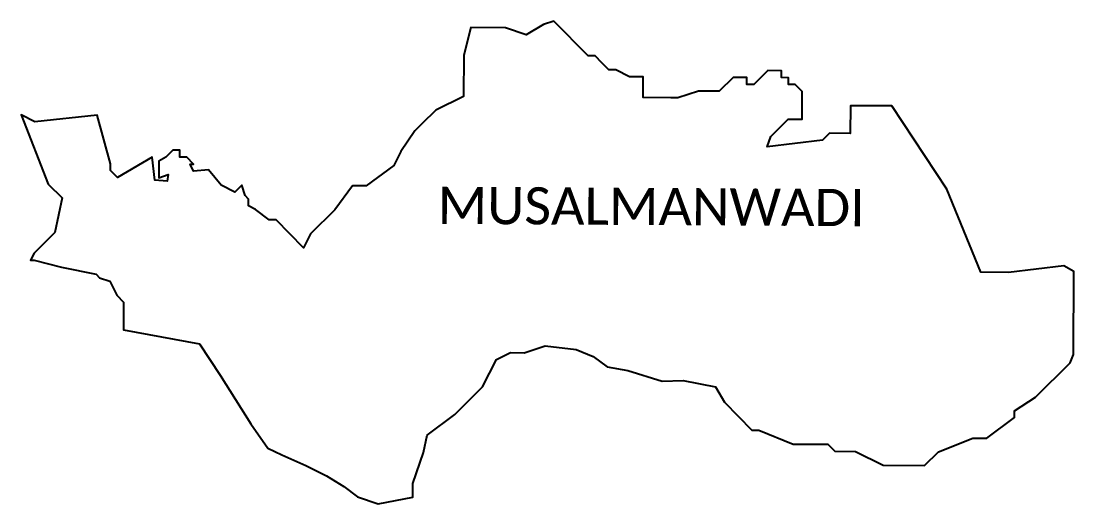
# Model space of a CAD drawing. Header units: metres. Extents: x 318060 to 322625, y 1867669 to 1869108.
# Drawn here: x 319680 to 322625, y 1867669 to 1869020 of the extents above; entities that cross this region are included whole.
import ezdxf

# ---------------------------------------------------------------- set-up
doc = ezdxf.new("R2010")
doc.units = ezdxf.units.M
doc.layers.add('VILLAGE BOUNDRY', color=10, linetype='Continuous')
doc.layers.add('VILLAGE NAME', color=250, linetype='Continuous')
doc.styles.get("Standard").update_dxf_attribs({"font": 'simplex.shx'})

msp = doc.modelspace()

# ---------------------------------------------------------------- linework, layer by layer
at = {"layer": 'VILLAGE BOUNDRY'}
msp.add_lwpolyline([(322116.1, 1868782.4), (322058.1, 1868782.8), (322000.1, 1868783.1), (321999.6, 1868705.7), (321941.6, 1868706), (321922.2, 1868686.8), (321767.4, 1868668.4), (321777.2, 1868697.3), (321825.9, 1868745.4), (321864.5, 1868745.2), (321864.9, 1868822.5), (321845.7, 1868842), (321826.4, 1868842.1), (321826.5, 1868861.4), (321807.2, 1868861.5), (321807.3, 1868880.9), (321768.6, 1868881.1), (321729.7, 1868842.6), (321710.4, 1868842.7), (321710.5, 1868862), (321671.8, 1868862.3), (321632.9, 1868823.8), (321574.9, 1868824.1), (321516.8, 1868805.1), (321497.5, 1868805.2), (321420.1, 1868805.7), (321420.5, 1868863.7), (321381.8, 1868863.9), (321343.2, 1868883.5), (321323.9, 1868883.6), (321304.7, 1868903), (321285.4, 1868922.4), (321266.1, 1868922.6), (321170, 1869019.8), (321140.9, 1869010.3), (321092.5, 1868981.5), (321034.6, 1869001.2), (320937.9, 1869001.8), (320918.1, 1868924.5), (320917.4, 1868808.5), (320839.9, 1868770.3), (320801, 1868731.9), (320781.6, 1868712.6), (320742.5, 1868654.8), (320723, 1868616.2), (320645.3, 1868558.7), (320626, 1868558.8), (320606.7, 1868558.9), (320557.9, 1868491.5), (320489.9, 1868424.3), (320470.3, 1868385.7), (320393.5, 1868463.5), (320374.1, 1868463.6), (320335.6, 1868492.8), (320316.3, 1868502.5), (320316.4, 1868521.9), (320306.8, 1868531.6), (320297.3, 1868560.7), (320277.8, 1868541.5), (320239.3, 1868561), (320203.8, 1868603.5), (320162.2, 1868600.1), (320152.6, 1868619.5), (320162.3, 1868619.4), (320143.1, 1868638.9), (320123.7, 1868639), (320123.8, 1868658.3), (320104.5, 1868658.4), (320085.1, 1868639.2), (320065.1, 1868627.5), (320065.4, 1868581.3), (320091.2, 1868590.9), (320088.7, 1868571.8), (320054.1, 1868574.4), (320046.4, 1868639.4), (319949.4, 1868582), (319930.2, 1868601.4), (319930.3, 1868620.7), (319892.4, 1868756.3), (319718.3, 1868738), (319679.7, 1868757.5), (319755.9, 1868563.7), (319794.4, 1868524.9), (319774.5, 1868428.3), (319716.2, 1868370.6), (319706.4, 1868351.3), (319716.1, 1868351.3), (319793.3, 1868331.5), (319889.9, 1868311.6), (319899.5, 1868301.9), (319928.4, 1868292.1), (319947.5, 1868253.3), (319966.7, 1868233.8), (319966.5, 1868185.5), (319966.3, 1868156.5), (320178.8, 1868116.6), (320236.3, 1868029.3), (320322.5, 1867893.5), (320370.5, 1867825.5), (320409.1, 1867806), (320476.6, 1867776.6), (320534.4, 1867747.3), (320582.6, 1867718), (320621.1, 1867688.8), (320679, 1867669.1), (320775.8, 1867687.9), (320776, 1867726.6), (320805.5, 1867813.4), (320815.4, 1867861.7), (320893.1, 1867919.2), (320970.8, 1867996.2), (321009.9, 1868073.3), (321048.7, 1868092.3), (321087.4, 1868092.1), (321145.5, 1868111.2), (321232.5, 1868101), (321280.7, 1868081.4), (321319.2, 1868052.2), (321377.2, 1868042.2), (321473.7, 1868012.6), (321532.1, 1868013.9), (321622.6, 1867996.9), (321647.3, 1867953.6), (321724.3, 1867875.8), (321743.6, 1867875.7), (321840, 1867836.6), (321936.7, 1867836), (321955.9, 1867816.5), (322013.9, 1867816.2), (322091.1, 1867777.1), (322207.1, 1867776.5), (322246, 1867814.9), (322342.8, 1867853), (322381.5, 1867852.8), (322459.2, 1867910.4), (322459.3, 1867929.7), (322517.5, 1867968), (322614.8, 1868064.2), (322624.5, 1868086.9), (322625.3, 1868318.9), (322596.9, 1868335), (322442.1, 1868316.5), (322364.8, 1868317), (322269.4, 1868549.5)], close=True, dxfattribs=at)

# ---------------------------------------------------------------- texts
at = {"layer": 'VILLAGE NAME', "insert": (320845.4, 1868556.5), "char_height": 104.042, "attachment_point": 1, "rotation": 359.6762}
msp.add_mtext_dynamic_manual_height_columns('{\\fCalibri|b0|i0|c0|p34;MUSALMANWADI}', width=1278.781, gutter_width=520.2, heights=[0], dxfattribs=at)

doc.saveas('drawing.dxf')
